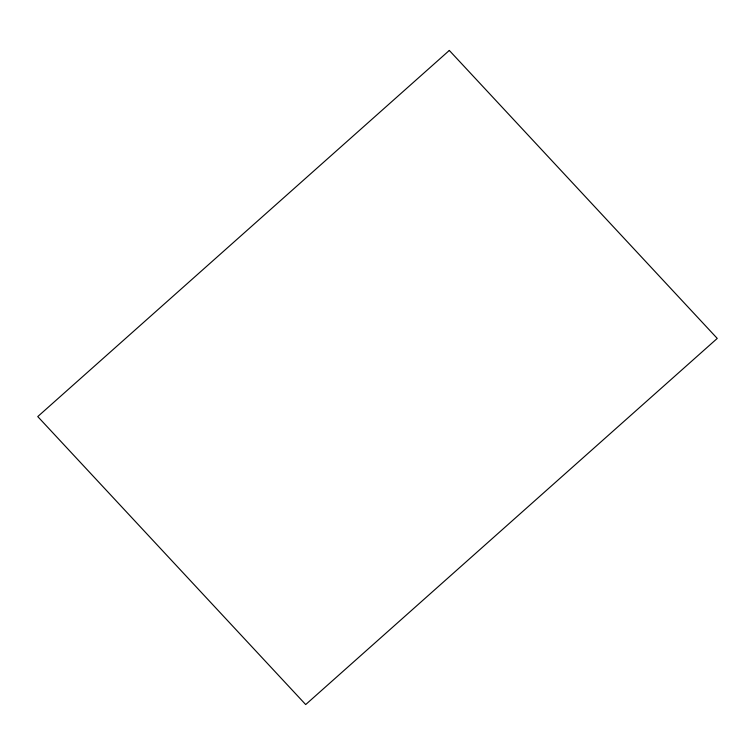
<?xml version="1.0" encoding="UTF-8"?>
<svg xmlns="http://www.w3.org/2000/svg" width="755" height="755" viewBox="0 0 755 755"><rect width="100%" height="100%" fill="white"/><g stroke="black" fill="none" stroke-linecap="round" stroke-linejoin="round"><path stroke-width="1.13" d="M449.31 50.443L37.75 416.581L305.69 704.557L717.25 338.419L449.31 50.443"/></g></svg>
